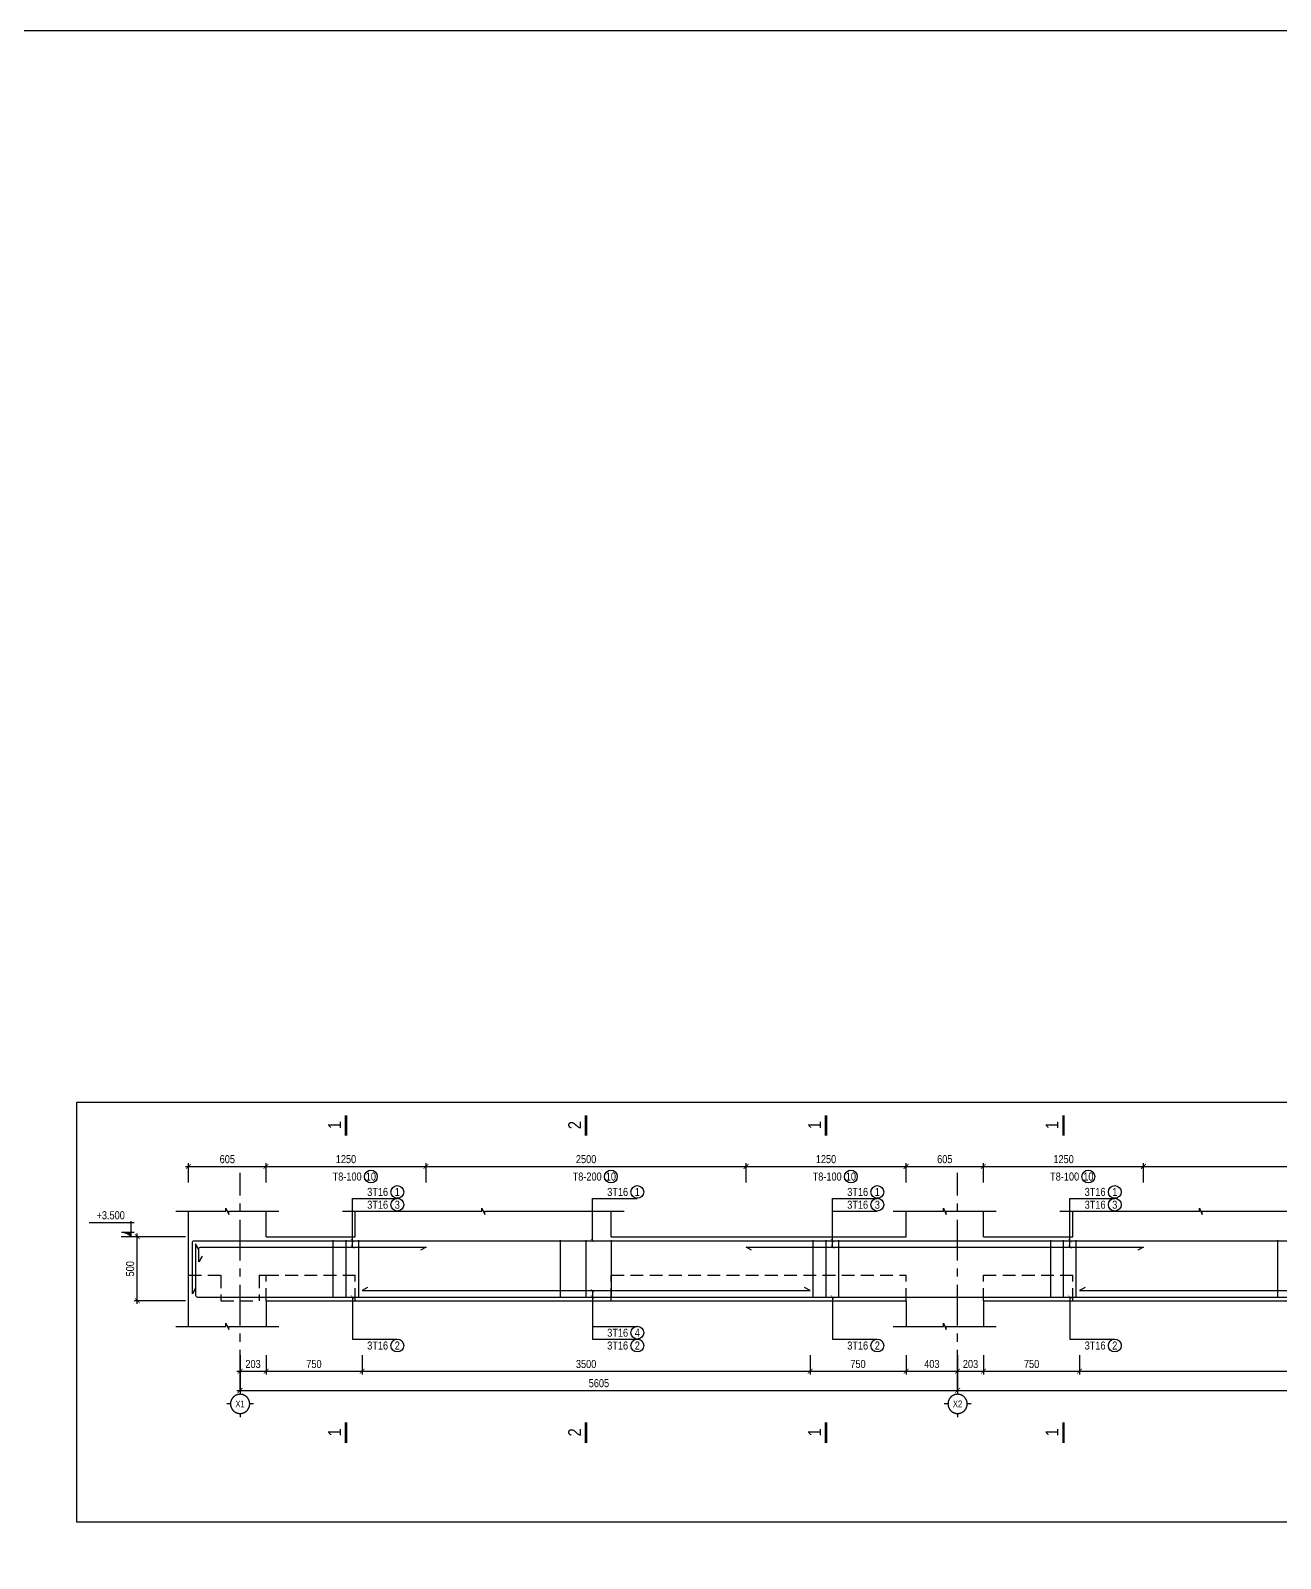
# Model space of a CAD drawing. Header units: millimetres. Extents: x -360107 to 123116000, y -52137 to 86044500.
# Drawn here: x 108012 to 117776, y 129103 to 141039 of the extents above; entities that cross this region are included whole.
import ezdxf
from ezdxf.enums import TextEntityAlignment as Align

# ---------------------------------------------------------------- set-up
doc = ezdxf.new("R2010")
doc.units = ezdxf.units.MM
doc.header["$LTSCALE"] = 100
doc.header["$MEASUREMENT"] = 0
doc.linetypes.add('CENTER', pattern=[50.8, 31.75, -6.35, 6.35, -6.35])
doc.linetypes.add('DASHEDX2', pattern=[1.5, 1, -0.5])
doc.layers.get('Defpoints').update_dxf_attribs({"color": 250})
for name, color, linetype in [('01-GB-Grid', 9, 'CENTER'), ('04-GB-Dim', 146, 'Continuous'), ('06-GB-Slab-bor', 150, 'Continuous'), ('10-GB-Text', 4, 'Continuous'), ('11-GB-Cao Do', 7, 'Continuous'), ('19-GB-Tie', 210, 'Continuous')]:
    doc.layers.add(name, color=color, linetype=linetype)
for name, color, linetype, lineweight in [('12-GB-Ky Hieu', 232, 'Continuous', 13), ('18-GB-Reinf', 10, 'Continuous', 25), ('20-GB-GC', 145, 'Continuous', 25), ('21-GB-BD', 90, 'Continuous', 25), ('22-GB-NC', 8, 'Continuous', 25), ('23-GB-NS', 9, 'DASHEDX2', 25)]:
    doc.layers.add(name, color=color, linetype=linetype, lineweight=lineweight)
doc.layers.add('29-GB-Defpoints', color=8, linetype='Continuous', plot=False)
doc.styles.add('02-GB-VNI-Helve', font='VNI-Helve-Condense.TTF')
doc.styles.add('VNI-Helve', font='VNI-Helve-Condense.TTF')
doc.dimstyles.new('GB 25', dxfattribs={"dimscale": 0.25, "dimtxt": 250, "dimasz": 150, "dimexe": 100, "dimexo": 100, "dimgap": 100, "dimtad": 1, "dimdec": 0, "dimzin": 0, "dimdsep": 46, "dimtxsty": 'VNI-Helve', "dimblk": 'ARCHTICK', "dimcen": 100, "dimdle": 100, "dimclrd": 256, "dimclre": 256, "dimclrt": 71, "dimadec": 0, "dimazin": 0, "dimtfac": 1, "dimtdec": 0, "dimtix": 1, "dimtmove": 0, "dimatfit": 3, "dimfxl": 3.75, "dimtolj": 1, "dimtzin": 0, "dimarcsym": 0})

# ---------------------------------------------------------------- blocks, each defined once
blk = doc.blocks.new('KH')
for p, q in [((-500, 0), (-700, 0)), ((0, 700), (0, 500)), ((700, 0), (500, 0)), ((0, -500), (0, -700))]:
    blk.add_line(p, q)
at = {"extrusion": (0, 0, -1)}
blk.add_ellipse((0, 0), major_axis=(-500, 0), ratio=1, start_param=-0.000041, end_param=6.283144, dxfattribs=at)
at = {"color": 1, "style": '02-GB-VNI-Helve'}
blk.add_attdef('TRUC', text='', height=350, dxfattribs=at).set_placement((0, 0), align=Align.MIDDLE_CENTER)
blk = doc.blocks.new('_ArchTick')
at = {"color": 0, "linetype": 'ByBlock', "const_width": 0.15}
blk.add_lwpolyline([(-0.5, -0.5), (0.5, 0.5)], dxfattribs=at)
blk = doc.blocks.new('*D273')
at = {"layer": '04-GB-Dim', "lineweight": -2, "transparency": 16777216}
for p, q in [((109826, 132166), (111126, 132166)), ((109852, 132040), (109852, 132190)), ((111102, 132040), (111102, 132190))]:
    blk.add_line(p, q, dxfattribs=at)
at = {"layer": 'Defpoints', "color": 0, "transparency": 16777216}
for p in [(111102, 132166), (109852, 132016), (111102, 132016)]:
    blk.add_point(p, dxfattribs=at)
at = {"layer": '04-GB-Dim', "lineweight": -2, "transparency": 16777216, "xscale": 37.5, "yscale": 37.5, "zscale": 37.5, "rotation": 180}
blk.add_blockref('_ArchTick', (109852, 132166), dxfattribs=at)
at = {"layer": '04-GB-Dim', "lineweight": -2, "transparency": 16777216, "xscale": 37.5, "yscale": 37.5, "zscale": 37.5}
blk.add_blockref('_ArchTick', (111102, 132166), dxfattribs=at)
at = {"layer": '04-GB-Dim', "color": 71, "transparency": 16777216, "insert": (110476, 132222), "char_height": 62.5, "attachment_point": 5, "style": 'VNI-Helve'}
blk.add_mtext('\\A1;1250', dxfattribs=at)
blk = doc.blocks.new('*U675')
at = {"layer": '20-GB-GC', "color": 145}
blk.add_circle((194, 31), 50, dxfattribs=at)
at = {"layer": '10-GB-Text', "style": '02-GB-VNI-Helve'}
blk.add_attdef('DAIC', text='', height=25, dxfattribs=at).set_placement((297, 124), align=Align.MIDDLE_LEFT)
blk.add_attdef('DAI', text='', height=62.5, dxfattribs=at).set_placement((122, 31), align=Align.MIDDLE_RIGHT)
at = {"layer": '10-GB-Text', "color": 141, "style": '02-GB-VNI-Helve'}
blk.add_attdef('A', text='', height=62.5, rotation=360, dxfattribs=at).set_placement((194, 31), align=Align.MIDDLE_CENTER)
at = {"layer": '10-GB-Text', "style": '02-GB-VNI-Helve'}
blk.add_attdef('DAIO', (298, 66), '', height=25, dxfattribs=at)
blk = doc.blocks.new('Daucat')
at = {"layer": '12-GB-Ky Hieu', "const_width": 100}
blk.add_lwpolyline([(-800, 0), (0, 0)], dxfattribs=at)
at = {"layer": '12-GB-Ky Hieu', "style": '02-GB-VNI-Helve'}
blk.add_attdef('A', text='', height=500, dxfattribs=at).set_placement((-387, 450), align=Align.MIDDLE)
blk = doc.blocks.new('*D274')
at = {"layer": '04-GB-Dim', "lineweight": -2, "transparency": 16777216}
for p, q in [((111076, 132166), (113626, 132166)), ((111102, 132040), (111102, 132190)), ((113602, 132040), (113602, 132190))]:
    blk.add_line(p, q, dxfattribs=at)
at = {"layer": 'Defpoints', "color": 0, "transparency": 16777216}
for p in [(113602, 132166), (111102, 132016), (113602, 132016)]:
    blk.add_point(p, dxfattribs=at)
at = {"layer": '04-GB-Dim', "lineweight": -2, "transparency": 16777216, "xscale": 37.5, "yscale": 37.5, "zscale": 37.5, "rotation": 180}
blk.add_blockref('_ArchTick', (111102, 132166), dxfattribs=at)
at = {"layer": '04-GB-Dim', "lineweight": -2, "transparency": 16777216, "xscale": 37.5, "yscale": 37.5, "zscale": 37.5}
blk.add_blockref('_ArchTick', (113602, 132166), dxfattribs=at)
at = {"layer": '04-GB-Dim', "color": 71, "transparency": 16777216, "insert": (112352, 132222), "char_height": 62.5, "attachment_point": 5, "style": 'VNI-Helve'}
blk.add_mtext('\\A1;2500', dxfattribs=at)
blk = doc.blocks.new('*D275')
at = {"layer": '04-GB-Dim', "lineweight": -2, "transparency": 16777216}
for p, q in [((113576, 132166), (114876, 132166)), ((113602, 132040), (113602, 132190)), ((114852, 132040), (114852, 132190))]:
    blk.add_line(p, q, dxfattribs=at)
at = {"layer": 'Defpoints', "color": 0, "transparency": 16777216}
for p in [(114852, 132166), (113602, 132016), (114852, 132016)]:
    blk.add_point(p, dxfattribs=at)
at = {"layer": '04-GB-Dim', "lineweight": -2, "transparency": 16777216, "xscale": 37.5, "yscale": 37.5, "zscale": 37.5, "rotation": 180}
blk.add_blockref('_ArchTick', (113602, 132166), dxfattribs=at)
at = {"layer": '04-GB-Dim', "lineweight": -2, "transparency": 16777216, "xscale": 37.5, "yscale": 37.5, "zscale": 37.5}
blk.add_blockref('_ArchTick', (114852, 132166), dxfattribs=at)
at = {"layer": '04-GB-Dim', "color": 71, "transparency": 16777216, "insert": (114226, 132222), "char_height": 62.5, "attachment_point": 5, "style": 'VNI-Helve'}
blk.add_mtext('\\A1;1250', dxfattribs=at)
blk = doc.blocks.new('*D276')
at = {"layer": '04-GB-Dim', "lineweight": -2, "transparency": 16777216}
for p, q in [((115432, 132166), (116732, 132166)), ((115456, 132040), (115456, 132190)), ((116706, 132040), (116706, 132190))]:
    blk.add_line(p, q, dxfattribs=at)
at = {"layer": 'Defpoints', "color": 0, "transparency": 16777216}
for p in [(116706, 132166), (115456, 132016), (116706, 132016)]:
    blk.add_point(p, dxfattribs=at)
at = {"layer": '04-GB-Dim', "lineweight": -2, "transparency": 16777216, "xscale": 37.5, "yscale": 37.5, "zscale": 37.5, "rotation": 180}
blk.add_blockref('_ArchTick', (115456, 132166), dxfattribs=at)
at = {"layer": '04-GB-Dim', "lineweight": -2, "transparency": 16777216, "xscale": 37.5, "yscale": 37.5, "zscale": 37.5}
blk.add_blockref('_ArchTick', (116706, 132166), dxfattribs=at)
at = {"layer": '04-GB-Dim', "color": 71, "transparency": 16777216, "insert": (116082, 132222), "char_height": 62.5, "attachment_point": 5, "style": 'VNI-Helve'}
blk.add_mtext('\\A1;1250', dxfattribs=at)
blk = doc.blocks.new('*D277')
at = {"layer": '04-GB-Dim', "lineweight": -2, "transparency": 16777216}
for p, q in [((116682, 132166), (119232, 132166)), ((116706, 132040), (116706, 132190)), ((119206, 132040), (119206, 132190))]:
    blk.add_line(p, q, dxfattribs=at)
at = {"layer": 'Defpoints', "color": 0, "transparency": 16777216}
for p in [(119206, 132166), (116706, 132016), (119206, 132016)]:
    blk.add_point(p, dxfattribs=at)
at = {"layer": '04-GB-Dim', "lineweight": -2, "transparency": 16777216, "xscale": 37.5, "yscale": 37.5, "zscale": 37.5, "rotation": 180}
blk.add_blockref('_ArchTick', (116706, 132166), dxfattribs=at)
at = {"layer": '04-GB-Dim', "lineweight": -2, "transparency": 16777216, "xscale": 37.5, "yscale": 37.5, "zscale": 37.5}
blk.add_blockref('_ArchTick', (119206, 132166), dxfattribs=at)
at = {"layer": '04-GB-Dim', "color": 71, "transparency": 16777216, "insert": (117956, 132222), "char_height": 62.5, "attachment_point": 5, "style": 'VNI-Helve'}
blk.add_mtext('\\A1;2500', dxfattribs=at)
blk = doc.blocks.new('*D282')
at = {"layer": '04-GB-Dim', "lineweight": -2, "transparency": 16777216}
for p, q in [((109222, 132166), (109876, 132166)), ((109246, 132040), (109246, 132190)), ((109852, 132040), (109852, 132190))]:
    blk.add_line(p, q, dxfattribs=at)
at = {"layer": 'Defpoints', "color": 0, "transparency": 16777216}
for p in [(109852, 132166), (109246, 132016), (109852, 132016)]:
    blk.add_point(p, dxfattribs=at)
at = {"layer": '04-GB-Dim', "lineweight": -2, "transparency": 16777216, "xscale": 37.5, "yscale": 37.5, "zscale": 37.5, "rotation": 180}
blk.add_blockref('_ArchTick', (109246, 132166), dxfattribs=at)
at = {"layer": '04-GB-Dim', "lineweight": -2, "transparency": 16777216, "xscale": 37.5, "yscale": 37.5, "zscale": 37.5}
blk.add_blockref('_ArchTick', (109852, 132166), dxfattribs=at)
at = {"layer": '04-GB-Dim', "color": 71, "transparency": 16777216, "insert": (109549, 132222), "char_height": 62.5, "attachment_point": 5, "style": 'VNI-Helve'}
blk.add_mtext('\\A1;605', dxfattribs=at)
blk = doc.blocks.new('*D283')
at = {"layer": '04-GB-Dim', "lineweight": -2, "transparency": 16777216}
for p, q in [((114826, 132166), (115482, 132166)), ((114852, 132040), (114852, 132190)), ((115456, 132040), (115456, 132190))]:
    blk.add_line(p, q, dxfattribs=at)
at = {"layer": 'Defpoints', "color": 0, "transparency": 16777216}
for p in [(115456, 132166), (114852, 132016), (115456, 132016)]:
    blk.add_point(p, dxfattribs=at)
at = {"layer": '04-GB-Dim', "lineweight": -2, "transparency": 16777216, "xscale": 37.5, "yscale": 37.5, "zscale": 37.5, "rotation": 180}
blk.add_blockref('_ArchTick', (114852, 132166), dxfattribs=at)
at = {"layer": '04-GB-Dim', "lineweight": -2, "transparency": 16777216, "xscale": 37.5, "yscale": 37.5, "zscale": 37.5}
blk.add_blockref('_ArchTick', (115456, 132166), dxfattribs=at)
at = {"layer": '04-GB-Dim', "color": 71, "transparency": 16777216, "insert": (115154, 132222), "char_height": 62.5, "attachment_point": 5, "style": 'VNI-Helve'}
blk.add_mtext('\\A1;605', dxfattribs=at)
blk = doc.blocks.new('*D286')
at = {"layer": '04-GB-Dim', "lineweight": -2, "transparency": 16777216}
for p, q in [((109649, 130540), (109649, 130390)), ((115254, 130540), (115254, 130390)), ((109624, 130416), (115279, 130416))]:
    blk.add_line(p, q, dxfattribs=at)
at = {"layer": 'Defpoints', "color": 0, "transparency": 16777216}
for p in [(109649, 130566), (115254, 130566), (115254, 130416)]:
    blk.add_point(p, dxfattribs=at)
at = {"layer": '04-GB-Dim', "lineweight": -2, "transparency": 16777216, "xscale": 37.5, "yscale": 37.5, "zscale": 37.5, "rotation": 180}
blk.add_blockref('_ArchTick', (109649, 130416), dxfattribs=at)
at = {"layer": '04-GB-Dim', "lineweight": -2, "transparency": 16777216, "xscale": 37.5, "yscale": 37.5, "zscale": 37.5}
blk.add_blockref('_ArchTick', (115254, 130416), dxfattribs=at)
at = {"layer": '04-GB-Dim', "color": 71, "transparency": 16777216, "insert": (112452, 130472), "char_height": 62.5, "attachment_point": 5, "style": 'VNI-Helve'}
blk.add_mtext('\\A1;5605', dxfattribs=at)
blk = doc.blocks.new('*D287')
at = {"layer": '04-GB-Dim', "lineweight": -2, "transparency": 16777216}
for p, q in [((109649, 130690), (109649, 130540)), ((109852, 130690), (109852, 130540)), ((109624, 130566), (109876, 130566))]:
    blk.add_line(p, q, dxfattribs=at)
at = {"layer": 'Defpoints', "color": 0, "transparency": 16777216}
for p in [(109649, 130716), (109852, 130716), (109852, 130566)]:
    blk.add_point(p, dxfattribs=at)
at = {"layer": '04-GB-Dim', "lineweight": -2, "transparency": 16777216, "xscale": 37.5, "yscale": 37.5, "zscale": 37.5, "rotation": 180}
blk.add_blockref('_ArchTick', (109649, 130566), dxfattribs=at)
at = {"layer": '04-GB-Dim', "lineweight": -2, "transparency": 16777216, "xscale": 37.5, "yscale": 37.5, "zscale": 37.5}
blk.add_blockref('_ArchTick', (109852, 130566), dxfattribs=at)
at = {"layer": '04-GB-Dim', "color": 71, "transparency": 16777216, "insert": (109750, 130622), "char_height": 62.5, "attachment_point": 5, "style": 'VNI-Helve'}
blk.add_mtext('\\A1;203', dxfattribs=at)
blk = doc.blocks.new('*D288')
at = {"layer": '04-GB-Dim', "lineweight": -2, "transparency": 16777216}
for p, q in [((109852, 130690), (109852, 130540)), ((110602, 130690), (110602, 130540)), ((109826, 130566), (110626, 130566))]:
    blk.add_line(p, q, dxfattribs=at)
at = {"layer": 'Defpoints', "color": 0, "transparency": 16777216}
for p in [(109852, 130716), (110602, 130716), (110602, 130566)]:
    blk.add_point(p, dxfattribs=at)
at = {"layer": '04-GB-Dim', "lineweight": -2, "transparency": 16777216, "xscale": 37.5, "yscale": 37.5, "zscale": 37.5, "rotation": 180}
blk.add_blockref('_ArchTick', (109852, 130566), dxfattribs=at)
at = {"layer": '04-GB-Dim', "lineweight": -2, "transparency": 16777216, "xscale": 37.5, "yscale": 37.5, "zscale": 37.5}
blk.add_blockref('_ArchTick', (110602, 130566), dxfattribs=at)
at = {"layer": '04-GB-Dim', "color": 71, "transparency": 16777216, "insert": (110226, 130622), "char_height": 62.5, "attachment_point": 5, "style": 'VNI-Helve'}
blk.add_mtext('\\A1;750', dxfattribs=at)
blk = doc.blocks.new('*D289')
at = {"layer": '04-GB-Dim', "lineweight": -2, "transparency": 16777216}
for p, q in [((110602, 130690), (110602, 130540)), ((114102, 130690), (114102, 130540)), ((110576, 130566), (114126, 130566))]:
    blk.add_line(p, q, dxfattribs=at)
at = {"layer": 'Defpoints', "color": 0, "transparency": 16777216}
for p in [(110602, 130716), (114102, 130716), (114102, 130566)]:
    blk.add_point(p, dxfattribs=at)
at = {"layer": '04-GB-Dim', "lineweight": -2, "transparency": 16777216, "xscale": 37.5, "yscale": 37.5, "zscale": 37.5, "rotation": 180}
blk.add_blockref('_ArchTick', (110602, 130566), dxfattribs=at)
at = {"layer": '04-GB-Dim', "lineweight": -2, "transparency": 16777216, "xscale": 37.5, "yscale": 37.5, "zscale": 37.5}
blk.add_blockref('_ArchTick', (114102, 130566), dxfattribs=at)
at = {"layer": '04-GB-Dim', "color": 71, "transparency": 16777216, "insert": (112352, 130622), "char_height": 62.5, "attachment_point": 5, "style": 'VNI-Helve'}
blk.add_mtext('\\A1;3500', dxfattribs=at)
blk = doc.blocks.new('*D290')
at = {"layer": '04-GB-Dim', "lineweight": -2, "transparency": 16777216}
for p, q in [((114102, 130690), (114102, 130540)), ((114852, 130690), (114852, 130540)), ((114076, 130566), (114876, 130566))]:
    blk.add_line(p, q, dxfattribs=at)
at = {"layer": 'Defpoints', "color": 0, "transparency": 16777216}
for p in [(114102, 130716), (114852, 130716), (114852, 130566)]:
    blk.add_point(p, dxfattribs=at)
at = {"layer": '04-GB-Dim', "lineweight": -2, "transparency": 16777216, "xscale": 37.5, "yscale": 37.5, "zscale": 37.5, "rotation": 180}
blk.add_blockref('_ArchTick', (114102, 130566), dxfattribs=at)
at = {"layer": '04-GB-Dim', "lineweight": -2, "transparency": 16777216, "xscale": 37.5, "yscale": 37.5, "zscale": 37.5}
blk.add_blockref('_ArchTick', (114852, 130566), dxfattribs=at)
at = {"layer": '04-GB-Dim', "color": 71, "transparency": 16777216, "insert": (114476, 130622), "char_height": 62.5, "attachment_point": 5, "style": 'VNI-Helve'}
blk.add_mtext('\\A1;750', dxfattribs=at)
blk = doc.blocks.new('*D291')
at = {"layer": '04-GB-Dim', "lineweight": -2, "transparency": 16777216}
for p, q in [((114852, 130690), (114852, 130540)), ((115254, 130690), (115254, 130540)), ((114826, 130566), (115279, 130566))]:
    blk.add_line(p, q, dxfattribs=at)
at = {"layer": 'Defpoints', "color": 0, "transparency": 16777216}
for p in [(114852, 130716), (115254, 130716), (115254, 130566)]:
    blk.add_point(p, dxfattribs=at)
at = {"layer": '04-GB-Dim', "lineweight": -2, "transparency": 16777216, "xscale": 37.5, "yscale": 37.5, "zscale": 37.5, "rotation": 180}
blk.add_blockref('_ArchTick', (114852, 130566), dxfattribs=at)
at = {"layer": '04-GB-Dim', "lineweight": -2, "transparency": 16777216, "xscale": 37.5, "yscale": 37.5, "zscale": 37.5}
blk.add_blockref('_ArchTick', (115254, 130566), dxfattribs=at)
at = {"layer": '04-GB-Dim', "color": 71, "transparency": 16777216, "insert": (115053, 130622), "char_height": 62.5, "attachment_point": 5, "style": 'VNI-Helve'}
blk.add_mtext('\\A1;403', dxfattribs=at)
blk = doc.blocks.new('*D292')
at = {"layer": '04-GB-Dim', "lineweight": -2, "transparency": 16777216}
for p, q in [((115254, 130540), (115254, 130390)), ((120759, 130540), (120759, 130390)), ((115229, 130416), (120784, 130416))]:
    blk.add_line(p, q, dxfattribs=at)
at = {"layer": 'Defpoints', "color": 0, "transparency": 16777216}
for p in [(115254, 130566), (120759, 130566), (120759, 130416)]:
    blk.add_point(p, dxfattribs=at)
at = {"layer": '04-GB-Dim', "lineweight": -2, "transparency": 16777216, "xscale": 37.5, "yscale": 37.5, "zscale": 37.5, "rotation": 180}
blk.add_blockref('_ArchTick', (115254, 130416), dxfattribs=at)
at = {"layer": '04-GB-Dim', "lineweight": -2, "transparency": 16777216, "xscale": 37.5, "yscale": 37.5, "zscale": 37.5}
blk.add_blockref('_ArchTick', (120759, 130416), dxfattribs=at)
at = {"layer": '04-GB-Dim', "color": 71, "transparency": 16777216, "insert": (118006, 130472), "char_height": 62.5, "attachment_point": 5, "style": 'VNI-Helve'}
blk.add_mtext('\\A1;5505', dxfattribs=at)
blk = doc.blocks.new('*D293')
at = {"layer": '04-GB-Dim', "lineweight": -2, "transparency": 16777216}
for p, q in [((115254, 130690), (115254, 130540)), ((115456, 130690), (115456, 130540)), ((115229, 130566), (115482, 130566))]:
    blk.add_line(p, q, dxfattribs=at)
at = {"layer": 'Defpoints', "color": 0, "transparency": 16777216}
for p in [(115254, 130716), (115456, 130716), (115456, 130566)]:
    blk.add_point(p, dxfattribs=at)
at = {"layer": '04-GB-Dim', "lineweight": -2, "transparency": 16777216, "xscale": 37.5, "yscale": 37.5, "zscale": 37.5, "rotation": 180}
blk.add_blockref('_ArchTick', (115254, 130566), dxfattribs=at)
at = {"layer": '04-GB-Dim', "lineweight": -2, "transparency": 16777216, "xscale": 37.5, "yscale": 37.5, "zscale": 37.5}
blk.add_blockref('_ArchTick', (115456, 130566), dxfattribs=at)
at = {"layer": '04-GB-Dim', "color": 71, "transparency": 16777216, "insert": (115355, 130622), "char_height": 62.5, "attachment_point": 5, "style": 'VNI-Helve'}
blk.add_mtext('\\A1;203', dxfattribs=at)
blk = doc.blocks.new('*D294')
at = {"layer": '04-GB-Dim', "lineweight": -2, "transparency": 16777216}
for p, q in [((115456, 130690), (115456, 130540)), ((116206, 130690), (116206, 130540)), ((115432, 130566), (116232, 130566))]:
    blk.add_line(p, q, dxfattribs=at)
at = {"layer": 'Defpoints', "color": 0, "transparency": 16777216}
for p in [(115456, 130716), (116206, 130716), (116206, 130566)]:
    blk.add_point(p, dxfattribs=at)
at = {"layer": '04-GB-Dim', "lineweight": -2, "transparency": 16777216, "xscale": 37.5, "yscale": 37.5, "zscale": 37.5, "rotation": 180}
blk.add_blockref('_ArchTick', (115456, 130566), dxfattribs=at)
at = {"layer": '04-GB-Dim', "lineweight": -2, "transparency": 16777216, "xscale": 37.5, "yscale": 37.5, "zscale": 37.5}
blk.add_blockref('_ArchTick', (116206, 130566), dxfattribs=at)
at = {"layer": '04-GB-Dim', "color": 71, "transparency": 16777216, "insert": (115832, 130622), "char_height": 62.5, "attachment_point": 5, "style": 'VNI-Helve'}
blk.add_mtext('\\A1;750', dxfattribs=at)
blk = doc.blocks.new('*D295')
at = {"layer": '04-GB-Dim', "lineweight": -2, "transparency": 16777216}
for p, q in [((116206, 130690), (116206, 130540)), ((119706, 130690), (119706, 130540)), ((116182, 130566), (119732, 130566))]:
    blk.add_line(p, q, dxfattribs=at)
at = {"layer": 'Defpoints', "color": 0, "transparency": 16777216}
for p in [(116206, 130716), (119706, 130716), (119706, 130566)]:
    blk.add_point(p, dxfattribs=at)
at = {"layer": '04-GB-Dim', "lineweight": -2, "transparency": 16777216, "xscale": 37.5, "yscale": 37.5, "zscale": 37.5, "rotation": 180}
blk.add_blockref('_ArchTick', (116206, 130566), dxfattribs=at)
at = {"layer": '04-GB-Dim', "lineweight": -2, "transparency": 16777216, "xscale": 37.5, "yscale": 37.5, "zscale": 37.5}
blk.add_blockref('_ArchTick', (119706, 130566), dxfattribs=at)
at = {"layer": '04-GB-Dim', "color": 71, "transparency": 16777216, "insert": (117956, 130622), "char_height": 62.5, "attachment_point": 5, "style": 'VNI-Helve'}
blk.add_mtext('\\A1;3500', dxfattribs=at)
blk = doc.blocks.new('*D304')
at = {"layer": '04-GB-Dim', "lineweight": -2, "transparency": 16777216}
for p, q in [((109222, 131616), (108822, 131616)), ((108846, 131091), (108846, 131641)), ((109222, 131116), (108822, 131116))]:
    blk.add_line(p, q, dxfattribs=at)
at = {"layer": 'Defpoints', "color": 0, "transparency": 16777216}
for p in [(108846, 131616), (109247, 131616), (109247, 131116)]:
    blk.add_point(p, dxfattribs=at)
at = {"layer": '04-GB-Dim', "lineweight": -2, "transparency": 16777216, "xscale": 37.5, "yscale": 37.5, "zscale": 37.5}
for p, rotation in [((108846, 131616), 90), ((108846, 131116), 270)]:
    blk.add_blockref('_ArchTick', p, dxfattribs=dict(at, rotation=rotation))
at = {"layer": '04-GB-Dim', "color": 71, "transparency": 16777216, "insert": (108790, 131366), "char_height": 62.5, "attachment_point": 5, "rotation": 90, "style": 'VNI-Helve'}
blk.add_mtext('\\A1;500', dxfattribs=at)
blk = doc.blocks.new('CAODODAM')
at = {"layer": '11-GB-Cao Do'}
h = blk.add_hatch(color=7, dxfattribs=at)
edge = h.paths.add_edge_path()
edge.add_line((-469, 240), (0, 240))
edge.add_line((0, 240), (0, 0))
edge.add_ellipse((-529, -455), major_axis=(0, 698), ratio=1, start_angle=-49.29549, end_angle=-4.9248)
at = {"layer": '11-GB-Cao Do', "color": 7}
for p, q in [((0, 787), (0, 0)), ((-2091, 720), (160, 720)), ((-469, 240), (160, 240)), ((492, 0), (-492, 0))]:
    blk.add_line(p, q, dxfattribs=at)
at = {"layer": '11-GB-Cao Do', "color": 7, "extrusion": (0, 0, -1)}
blk.add_ellipse((-529, -455), major_axis=(0, 698), ratio=1, start_param=0.085793, end_param=0.860207, dxfattribs=at)
at = {"layer": '11-GB-Cao Do', "color": 7, "style": '02-GB-VNI-Helve'}
blk.add_attdef('2', text='', height=400, dxfattribs=at).set_placement((-1016, 1080), align=Align.MIDDLE)

msp = doc.modelspace()

# ---------------------------------------------------------------- linework, layer by layer
at = {"layer": '01-GB-Grid', "ltscale": 0.1}
for p, q in [((109649, 130415.5), (109649, 132115.5)), ((115254, 130415.5), (115254, 132115.5))]:
    msp.add_line(p, q, dxfattribs=at)
at = {"layer": '06-GB-Slab-bor'}
msp.add_lwpolyline([(-97405, 141038.9), (195354.9, 141038.9), (195354.9, -52136.8), (-97405, -52136.8)], close=True, dxfattribs=at)
at = {"layer": '18-GB-Reinf'}
for points in [[(109301.5, 131213.8), (109276.5, 131170.5), (109276.5, 131570.5, -0.4142136), (109291.5, 131585.5), (109851.5, 131585.5), (114851.5, 131585.5), (115456.5, 131585.5), (120456.5, 131585.5), (121061.5, 131585.5), (126061.5, 131585.5), (126621.5, 131585.5, -0.4142136), (126636.5, 131570.5), (126636.5, 131170.5), (126611.5, 131213.8)], [(109326.5, 131517.2), (109301.5, 131560.5), (109301.5, 131160.5, 0.4142136), (109316.5, 131145.5), (109851.5, 131145.5), (114851.5, 131145.5), (115456.5, 131145.5), (120456.5, 131145.5), (121061.5, 131145.5), (126061.5, 131145.5), (126596.5, 131145.5, 0.4142136), (126611.5, 131160.5), (126611.5, 131560.5), (126586.5, 131517.2)], [(109351.5, 131463.8), (109326.5, 131420.5), (109326.5, 131520.5, -0.4142136), (109341.5, 131535.5), (109851.5, 131535.5), (111101.5, 131535.5), (111058.2, 131510.5)], [(109351.5, 131463.8), (109326.5, 131420.5), (109326.5, 131520.5, -0.4142136), (109341.5, 131535.5), (109851.5, 131535.5), (111101.5, 131535.5), (111058.2, 131510.5)]]:
    msp.add_lwpolyline(points, format="xyb", dxfattribs=at)
for points in [[(113644.8, 131510.5), (113601.5, 131535.5), (114851.5, 131535.5), (115456.5, 131535.5), (116706.5, 131535.5), (116663.2, 131510.5)], [(113644.8, 131510.5), (113601.5, 131535.5), (114851.5, 131535.5), (115456.5, 131535.5), (116706.5, 131535.5), (116663.2, 131510.5)], [(110644.8, 131220.5), (110601.5, 131195.5), (114101.5, 131195.5), (114058.2, 131220.5)], [(116249.8, 131220.5), (116206.5, 131195.5), (119706.5, 131195.5), (119663.2, 131220.5)]]:
    msp.add_lwpolyline(points, dxfattribs=at)
at = {"layer": '19-GB-Tie'}
for points in [[(110376.5, 131140.5), (110376.5, 131590.5)], [(110476.5, 131140.5), (110476.5, 131590.5)], [(110576.5, 131140.5), (110576.5, 131590.5)], [(112151.5, 131140.5), (112151.5, 131590.5)], [(112351.5, 131140.5), (112351.5, 131590.5)], [(112551.5, 131140.5), (112551.5, 131590.5)], [(114126.5, 131140.5), (114126.5, 131590.5)], [(114226.5, 131140.5), (114226.5, 131590.5)], [(114326.5, 131140.5), (114326.5, 131590.5)], [(115981.5, 131140.5), (115981.5, 131590.5)], [(116081.5, 131140.5), (116081.5, 131590.5)], [(116181.5, 131140.5), (116181.5, 131590.5)], [(117756.5, 131140.5), (117756.5, 131590.5)]]:
    msp.add_lwpolyline(points, dxfattribs=at)
at = {"layer": '21-GB-BD'}
for p, q in [((109246.5, 130915.5), (109246.5, 131815.5)), ((109851.5, 131615.5), (109851.5, 131815.5)), ((110549, 131615.5), (110549, 131815.5)), ((112549, 131615.5), (112549, 131815.5)), ((114851.5, 131615.5), (114851.5, 131815.5)), ((115456.5, 131615.5), (115456.5, 131815.5)), ((116154, 131615.5), (116154, 131815.5)), ((109851.5, 131615.5), (110549, 131615.5)), ((112549, 131615.5), (114851.5, 131615.5)), ((115456.5, 131615.5), (116154, 131615.5)), ((109851.5, 131115.5), (114851.5, 131115.5)), ((109851.5, 131115.5), (109851.5, 130915.5)), ((114851.5, 131115.5), (114851.5, 130915.5)), ((115456.5, 131115.5), (120456.5, 131115.5)), ((115456.5, 131115.5), (115456.5, 130915.5))]:
    msp.add_line(p, q, dxfattribs=at)
at = {"layer": '22-GB-NC'}
for points in [[(109146.5, 131815.5), (109538, 131815.5), (109538, 131840.5), (109560, 131790.5), (109560, 131815.5), (109951.5, 131815.5)], [(110449, 131815.5), (111538, 131815.5), (111538, 131840.5), (111560, 131790.5), (111560, 131815.5), (112649, 131815.5)], [(114751.5, 131815.5), (115143, 131815.5), (115143, 131840.5), (115165, 131790.5), (115165, 131815.5), (115556.5, 131815.5)], [(116054, 131815.5), (117143, 131815.5), (117143, 131840.5), (117165, 131790.5), (117165, 131815.5), (118254, 131815.5)], [(109146.5, 130915.5), (109538, 130915.5), (109538, 130940.5), (109560, 130890.5), (109560, 130915.5), (109951.5, 130915.5)], [(114751.5, 130915.5), (115143, 130915.5), (115143, 130940.5), (115165, 130890.5), (115165, 130915.5), (115556.5, 130915.5)]]:
    msp.add_lwpolyline(points, dxfattribs=at)
at = {"layer": '23-GB-NS'}
for p, q in [((109246.5, 131315.5), (109499, 131315.5)), ((109499, 131315.5), (109499, 131115.5)), ((109799, 131315.5), (109851.5, 131315.5)), ((109799, 131315.5), (109799, 131115.5)), ((109851.5, 131315.5), (110549, 131315.5)), ((109851.5, 131115.5), (109851.5, 131315.5)), ((110549, 131115.5), (110549, 131315.5)), ((112549, 131315.5), (114851.5, 131315.5)), ((112549, 131115.5), (112549, 131315.5)), ((114851.5, 131115.5), (114851.5, 131315.5)), ((115456.5, 131315.5), (116154, 131315.5)), ((115456.5, 131115.5), (115456.5, 131315.5)), ((116154, 131115.5), (116154, 131315.5)), ((109499, 131115.5), (109799, 131115.5))]:
    msp.add_line(p, q, dxfattribs=at)
at = {"layer": '29-GB-Defpoints', "linetype": 'Continuous'}
msp.add_lwpolyline([(108369.8, 129388.2), (126866.5, 129388.2), (126866.5, 132665.5), (108369.8, 132665.5)], close=True, dxfattribs=at)

# ---------------------------------------------------------------- block references
at = {"layer": '01-GB-Grid', "xscale": 0.15, "yscale": 0.15, "zscale": 0.15}
for p, values in [((109649, 130310.5), {'TRUC': 'X1'}), ((115254, 130310.5), {'TRUC': 'X2'})]:
    msp.add_blockref('KH', p, dxfattribs=at).add_auto_attribs(values)
at = {"layer": '04-GB-Dim', "xscale": 0.2, "yscale": 0.2, "zscale": 0.2, "rotation": 89.99999999999991}
for p, values in [((110476.5, 130165.5), {'A': '1'}), ((112351.5, 130165.5), {'A': '2'}), ((114226.5, 130165.5), {'A': '1'}), ((116081.5, 130165.5), {'A': '1'})]:
    msp.add_blockref('Daucat', p, dxfattribs=at).add_auto_attribs(values)
at = {"layer": '11-GB-Cao Do', "xscale": 0.15625, "yscale": 0.15625, "zscale": 0.15625}
msp.add_blockref('CAODODAM', (108796.5, 131615.5), dxfattribs=at).add_auto_attribs({'2': '+3.500'})
at = {"layer": '12-GB-Ky Hieu', "xscale": 0.2, "yscale": 0.2, "zscale": 0.2, "rotation": 89.99999999999991}
for p, values in [((110476.5, 132565.5), {'A': '1'}), ((112351.5, 132565.5), {'A': '2'}), ((114226.5, 132565.5), {'A': '1'}), ((116081.5, 132565.5), {'A': '1'})]:
    msp.add_blockref('Daucat', p, dxfattribs=at).add_auto_attribs(values)
at = {"layer": '19-GB-Tie'}
for p, values in [((110476.5, 132055.5), {'A': '10', 'DAI': 'T8-100'}), ((112351.5, 132055.5), {'A': '10', 'DAI': 'T8-200'}), ((114226.5, 132055.5), {'A': '10', 'DAI': 'T8-100'}), ((116081.5, 132055.5), {'A': '10', 'DAI': 'T8-100'}), ((110683, 131935.5), {'A': '1', 'DAI': '3T16'}), ((112558, 131935.5), {'A': '1', 'DAI': '3T16'}), ((114433, 131935.5), {'A': '1', 'DAI': '3T16'}), ((116288, 131935.5), {'A': '1', 'DAI': '3T16'}), ((110683, 131835.5), {'A': '3', 'DAI': '3T16'}), ((114433, 131835.5), {'A': '3', 'DAI': '3T16'}), ((116288, 131835.5), {'A': '3', 'DAI': '3T16'}), ((110683, 130735.5), {'A': '2', 'DAI': '3T16'}), ((112558, 130835.5), {'A': '4', 'DAI': '3T16'}), ((112558, 130735.5), {'A': '2', 'DAI': '3T16'}), ((114433, 130735.5), {'A': '2', 'DAI': '3T16'}), ((116288, 130735.5), {'A': '2', 'DAI': '3T16'})]:
    msp.add_blockref('*U675', p, dxfattribs=at).add_auto_attribs(values)

# ---------------------------------------------------------------- dimensions: what is measured, and where the dimension line sits
at = {"layer": '04-GB-Dim'}
for base, p1, p2, picture, middle in [((109851.5, 132165.5), (109246.5, 132015.5), (109851.5, 132015.5), '*D282', (109549, 132222.4)), ((111101.5, 132165.5), (109851.5, 132015.5), (111101.5, 132015.5), '*D273', (110476.5, 132222.4)), ((113601.5, 132165.5), (111101.5, 132015.5), (113601.5, 132015.5), '*D274', (112351.5, 132222.4)), ((114851.5, 132165.5), (113601.5, 132015.5), (114851.5, 132015.5), '*D275', (114226.5, 132222.4)), ((115456.5, 132165.5), (114851.5, 132015.5), (115456.5, 132015.5), '*D283', (115154, 132222.4)), ((116706.5, 132165.5), (115456.5, 132015.5), (116706.5, 132015.5), '*D276', (116081.5, 132222.4)), ((119206.5, 132165.5), (116706.5, 132015.5), (119206.5, 132015.5), '*D277', (117956.5, 132222.4)), ((109851.5, 130565.5), (109649, 130715.5), (109851.5, 130715.5), '*D287', (109750.25, 130622.4166667)), ((110601.5, 130565.5), (109851.5, 130715.5), (110601.5, 130715.5), '*D288', (110226.5, 130622.4)), ((114101.5, 130565.5), (110601.5, 130715.5), (114101.5, 130715.5), '*D289', (112351.5, 130622.4)), ((114851.5, 130565.5), (114101.5, 130715.5), (114851.5, 130715.5), '*D290', (114476.5, 130622.4)), ((115254, 130565.5), (114851.5, 130715.5), (115254, 130715.5), '*D291', (115052.75, 130622.4166667)), ((115456.5, 130565.5), (115254, 130715.5), (115456.5, 130715.5), '*D293', (115355.25, 130622.4166667)), ((116206.5, 130565.5), (115456.5, 130715.5), (116206.5, 130715.5), '*D294', (115831.5, 130622.4)), ((119706.5, 130565.5), (116206.5, 130715.5), (119706.5, 130715.5), '*D295', (117956.5, 130622.4)), ((115254, 130415.5), (109649, 130565.5), (115254, 130565.5), '*D286', (112451.5, 130472.4)), ((120759, 130415.5), (115254, 130565.5), (120759, 130565.5), '*D292', (118006.5, 130472.4))]:
    dim = msp.add_linear_dim(base=base, p1=p1, p2=p2, dimstyle='GB 25', dxfattribs=at)
    dim.commit()
    dim.dimension.update_dxf_attribs({"geometry": picture, "text_midpoint": middle})
dim = msp.add_linear_dim(base=(108846.5, 131615.5), p1=(109246.5, 131115.5), p2=(109246.5, 131615.5), angle=90, dimstyle='GB 25', dxfattribs=at)
dim.commit()
dim.dimension.update_dxf_attribs({"geometry": '*D304', "text_midpoint": (108789.6, 131365.5)})

# ---------------------------------------------------------------- leaders
for points in [[(110526.5, 131585.5), (110526.5, 131915.5), (110876.5, 131915.5)], [(112401.5, 131585.5), (112401.5, 131915.5), (112751.5, 131915.5)], [(114276.5, 131585.5), (114276.5, 131915.5), (114626.5, 131915.5)], [(116131.5, 131585.5), (116131.5, 131915.5), (116481.5, 131915.5)], [(110526.5, 131535.5), (110526.5, 131815.5), (110876.5, 131815.5)], [(114276.5, 131535.5), (114276.5, 131815.5), (114626.5, 131815.5)], [(116131.5, 131535.5), (116131.5, 131815.5), (116481.5, 131815.5)], [(112401.5, 131195.5), (112401.5, 130915.5), (112751.5, 130915.5)], [(110526.5, 131145.5), (110526.5, 130815.5), (110876.5, 130815.5)], [(112401.5, 131145.5), (112401.5, 130815.5), (112751.5, 130815.5)], [(114276.5, 131145.5), (114276.5, 130815.5), (114626.5, 130815.5)], [(116131.5, 131145.5), (116131.5, 130815.5), (116481.5, 130815.5)]]:
    msp.add_leader(points, dimstyle='GB 25', override={"dimasz": 100, "dimldrblk": 'ArchTick'}, dxfattribs=at)

doc.saveas('drawing.dxf')
